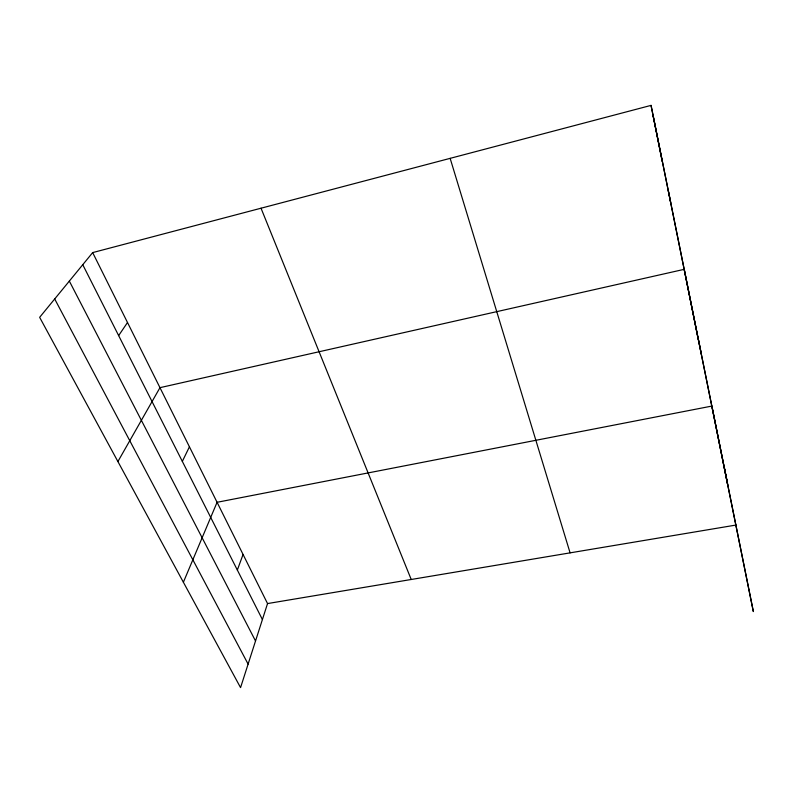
<?xml version="1.0" encoding="UTF-8"?>
<svg xmlns="http://www.w3.org/2000/svg" width="793" height="793" viewBox="0 0 793 793"><rect width="100%" height="100%" fill="white"/><g stroke="black" fill="none" stroke-linecap="round" stroke-linejoin="round"><path stroke-width="1.19" d="M92.672 252.6L267.538 603.572L240.557 687.62L39.65 317.329L92.672 252.6L651.053 105.38L753.35 611.591L653.105 115.699M237.345 570.048L243.064 554.456M183.381 582.25L217.074 502.296L711.906 406.066L727.964 486.208M182.331 461.387L189.428 446.816M117.899 461.556L159.968 387.668L684.23 269.333L698.336 339.919M118.643 335.598L127.504 322.513M267.538 603.572L735.983 525.055M54.697 298.961L248.1 664.098M69.338 281.099L255.524 640.972M82.759 264.713L262.404 619.541M261.026 208.212L411.22 579.495M450.146 158.352L570.088 552.86M724.346 467.553L727.498 483.274M698.564 340.157L701.399 354.322M668.301 190.627L670.67 202.493M651.053 105.38L662.165 161.286"/></g></svg>
